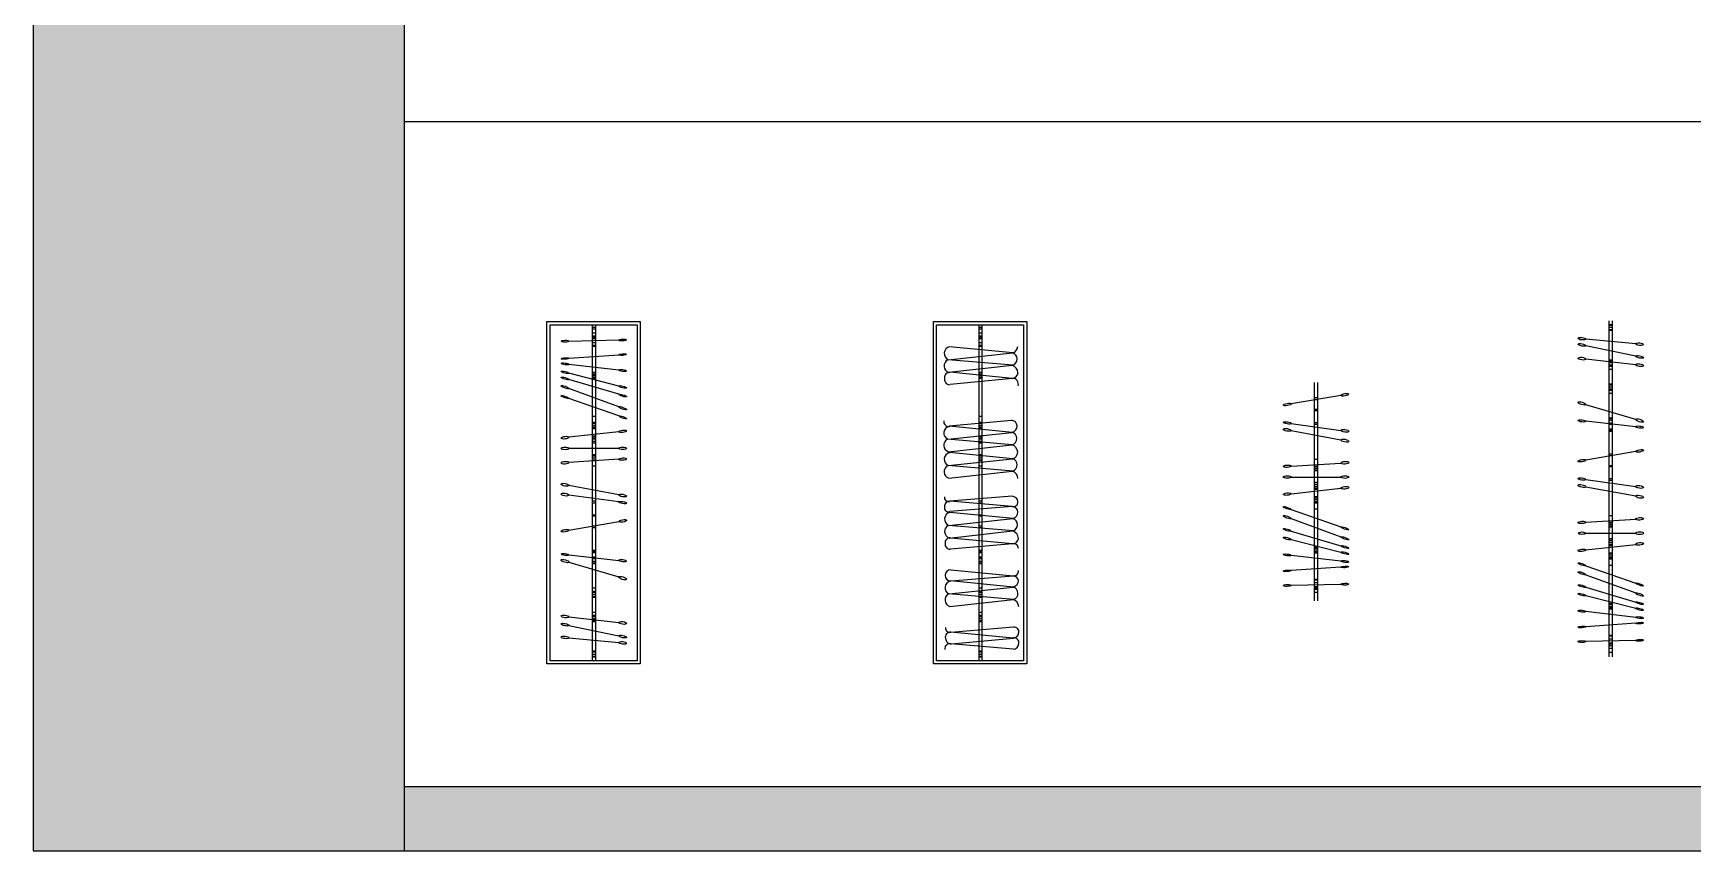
# Model space of a CAD drawing. Header units: millimetres. Extents: x 26866 to 57947, y 17126 to 36221.
# Drawn here: x 26866 to 37540, y 17126 to 22382 of the extents above; entities that cross this region are included whole.
import ezdxf

# ---------------------------------------------------------------- set-up
doc = ezdxf.new("R2010")
doc.units = ezdxf.units.MM
doc.layers.add('www.cad-blocks.net', color=7, linetype='Continuous')

# ---------------------------------------------------------------- blocks, each defined once
blk = doc.blocks.new('A$C5E44793A')
for p, q in [((105, 50, -1029), (98, 371, -1029)), ((216, 50, -1029), (194, 371, -1029)), ((254, 50, -1029), (291, 371, -1029)), ((394, 371, -1029), (312, 50, -1029)), ((447, 371, -1029), (352, 50, -1029)), ((528, 371, -1029), (411, 50, -1029)), ((586, 371, -1029), (474, 50, -1029)), ((688, 371, -1029), (723, 50, -1029)), ((795, 371, -1029), (795, 50, -1029)), ((865, 371, -1029), (885, 50, -1029)), ((1093, 371, -1029), (1034, 50, -1029)), ((1139, 371, -1029), (1095, 50, -1029)), ((1320, 50, -1029), (1265, 371, -1029)), ((1479, 50, -1029), (1515, 371, -1029)), ((1526, 50, -1029), (1621, 371, -1029)), ((1877, 50, -1029), (1914, 371, -1029)), ((1933, 50, -1029), (2000, 371, -1029)), ((2012, 50, -1029), (2043, 371, -1029)), ((0, 221, -1029), (2160, 221, -1029)), ((27, 200, -1029), (27, 221, -1029)), ((53, 200, -1029), (53, 221, -1029)), ((71, 200, -1029), (71, 221, -1029)), ((81, 200, -1029), (81, 221, -1029)), ((89, 200, -1029), (89, 221, -1029)), ((114, 200, -1029), (114, 221, -1029)), ((132, 200, -1029), (132, 221, -1029)), ((137, 200, -1029), (137, 221, -1029)), ((306, 200, -1029), (306, 221, -1029)), ((315, 200, -1029), (315, 221, -1029)), ((324, 200, -1029), (324, 221, -1029)), ((336, 200, -1029), (336, 221, -1029)), ((344, 200, -1029), (344, 221, -1029)), ((588, 200, -1029), (588, 221, -1029)), ((627, 200, -1029), (627, 221, -1029)), ((636, 200, -1029), (636, 221, -1029)), ((648, 200, -1029), (648, 221, -1029)), ((659, 200, -1029), (659, 221, -1029)), ((667, 200, -1029), (667, 221, -1029)), ((714, 200, -1029), (714, 221, -1029)), ((721, 200, -1029), (721, 221, -1029)), ((732, 200, -1029), (732, 221, -1029)), ((734, 200, -1029), (734, 221, -1029)), ((748, 200, -1029), (748, 221, -1029)), ((759, 200, -1029), (759, 221, -1029)), ((834, 200, -1029), (834, 221, -1029)), ((839, 200, -1029), (839, 221, -1029)), ((850, 200, -1029), (850, 221, -1029)), ((861, 200, -1029), (861, 221, -1029)), ((872, 200, -1029), (872, 221, -1029)), ((907, 200, -1029), (907, 221, -1029)), ((1133, 200, -1029), (1133, 221, -1029)), ((1144, 200, -1029), (1144, 221, -1029)), ((1221, 200, -1029), (1221, 221, -1029)), ((1228, 200, -1029), (1228, 221, -1029)), ((1292, 200, -1029), (1292, 221, -1029)), ((1303, 200, -1029), (1303, 221, -1029)), ((1449, 200, -1029), (1449, 221, -1029)), ((1455, 200, -1029), (1455, 221, -1029)), ((1464, 200, -1029), (1464, 221, -1029)), ((1493, 200, -1029), (1493, 221, -1029)), ((1497, 200, -1029), (1497, 221, -1029)), ((1502, 200, -1029), (1502, 221, -1029)), ((1520, 200, -1029), (1520, 221, -1029)), ((1530, 200, -1029), (1530, 221, -1029)), ((1535, 200, -1029), (1535, 221, -1029)), ((1692, 200, -1029), (1692, 221, -1029)), ((1712, 200, -1029), (1712, 221, -1029)), ((1721, 200, -1029), (1721, 221, -1029)), ((1734, 200, -1029), (1734, 221, -1029)), ((1747, 200, -1029), (1747, 221, -1029)), ((1752, 200, -1029), (1752, 221, -1029)), ((1847, 200, -1029), (1847, 221, -1029)), ((1867, 200, -1029), (1867, 221, -1029)), ((1876, 200, -1029), (1876, 221, -1029)), ((1889, 200, -1029), (1889, 221, -1029)), ((1902, 200, -1029), (1902, 221, -1029)), ((1907, 200, -1029), (1907, 221, -1029)), ((2097, 200, -1029), (2097, 221, -1029)), ((2103, 200, -1029), (2103, 221, -1029)), ((2117, 200, -1029), (2117, 221, -1029)), ((2130, 200, -1029), (2130, 221, -1029)), ((2135, 200, -1029), (2135, 221, -1029)), ((0, 200, -1029), (2160, 200, -1029)), ((106, 0, -1029), (106, 0, -1029)), ((219, 0, -1029), (219, 0, -1029)), ((249, 0, -1029), (249, 0, -1029)), ((1474, 0, -1029), (1474, 0, -1029)), ((1871, 0, -1029), (1871, 0, -1029))]:
    blk.add_line(p, q)
for centre, major_axis, ratio in [((98, 396, -1029), (-0.5, 25), 0.241715), ((192, 396, -1029), (-1.7, 25), 0.193898), ((294, 396, -1029), (2.9, 25), 0.230839), ((400, 396, -1029), (6.4, 25), 0.225151), ((455, 396, -1029), (7.4, 25), 0.201005), ((537, 396, -1029), (9.1, 25), 0.218262), ((595, 396, -1029), (8.8, 25), 0.183941), ((685, 396, -1029), (-2.8, 25), 0.301208), ((795, 396, -1029), (0, 25), 0.30303), ((864, 396, -1029), (-1.5, 25), 0.30245), ((1098, 396, -1029), (4.6, 25), 0.321065), ((1143, 396, -1029), (3.4, 25), 0.274598), ((1261, 396, -1029), (-4.3, 25), 0.291091), ((1517, 396, -1029), (2.8, 25), 0.275522), ((1629, 396, -1029), (7.4, 25), 0.313129), ((1917, 396, -1029), (2.9, 25), 0.33822), ((2005, 396, -1029), (5.2, 25), 0.280117), ((2045, 396, -1029), (2.4, 25), 0.319095), ((106, 25, -1029), (-0.5, 25), 0.241715), ((217, 25, -1029), (-1.7, 25), 0.193898), ((252, 25, -1029), (2.9, 25), 0.230839), ((306, 25, -1029), (6.4, 25), 0.225151), ((345, 25, -1029), (7.4, 25), 0.201005), ((401, 25, -1029), (9.1, 25), 0.218262), ((465, 25, -1029), (8.8, 25), 0.183941), ((726, 25, -1029), (-2.8, 25), 0.338372), ((795, 25, -1029), (0, 25), 0.343682), ((887, 25, -1029), (-1.5, 25), 0.343024), ((1029, 25, -1029), (4.6, 25), 0.342238), ((1092, 25, -1029), (3.4, 25), 0.344848), ((1324, 25, -1029), (-4.3, 25), 0.291091), ((1477, 25, -1029), (2.8, 25), 0.275522), ((1519, 25, -1029), (7.4, 25), 0.313129), ((1875, 25, -1029), (2.9, 25), 0.33822), ((1928, 25, -1029), (5.2, 25), 0.280117), ((2010, 25, -1029), (2.4, 25), 0.319095)]:
    blk.add_ellipse(centre, major_axis=major_axis, ratio=ratio)
blk = doc.blocks.new('A$C0AD64A8B')
for p, q in [((0, 0, -2057), (0, 600, -2057)), ((0, 600, -2057), (2200, 600, -2057)), ((20, 20, -2057), (20, 580, -2057)), ((20, 580, -2057), (2180, 580, -2057)), ((2180, 580, -2057), (2180, 20, -2057)), ((2200, 600, -2057), (2200, 0, -2057)), ((168, 459, -2057), (137, 138, -2057)), ((247, 459, -2057), (180, 138, -2057)), ((303, 459, -2057), (266, 138, -2057)), ((309, 509, -2057), (309, 509, -2057)), ((654, 459, -2057), (559, 138, -2057)), ((701, 459, -2057), (665, 138, -2057)), ((706, 509, -2057), (706, 509, -2057)), ((860, 459, -2057), (915, 138, -2057)), ((1041, 138, -2057), (1085, 459, -2057)), ((1087, 138, -2057), (1146, 459, -2057)), ((1315, 138, -2057), (1295, 459, -2057)), ((1385, 138, -2057), (1385, 459, -2057)), ((1492, 138, -2057), (1457, 459, -2057)), ((1594, 138, -2057), (1706, 459, -2057)), ((1652, 138, -2057), (1769, 459, -2057)), ((1733, 138, -2057), (1828, 459, -2057)), ((1786, 138, -2057), (1868, 459, -2057)), ((1926, 459, -2057), (1889, 138, -2057)), ((1931, 509, -2057), (1931, 509, -2057)), ((1961, 509, -2057), (1961, 509, -2057)), ((1964, 459, -2057), (1986, 138, -2057)), ((2074, 509, -2057), (2074, 509, -2057)), ((2075, 459, -2057), (2082, 138, -2057)), ((2180, 309, -2057), (20, 309, -2057)), ((2180, 288, -2057), (20, 288, -2057)), ((45, 309, -2057), (45, 288, -2057)), ((50, 309, -2057), (50, 288, -2057)), ((63, 309, -2057), (63, 288, -2057)), ((77, 309, -2057), (77, 288, -2057)), ((83, 309, -2057), (83, 288, -2057)), ((273, 309, -2057), (273, 288, -2057)), ((278, 309, -2057), (278, 288, -2057)), ((291, 309, -2057), (291, 288, -2057)), ((304, 309, -2057), (304, 288, -2057)), ((313, 309, -2057), (313, 288, -2057)), ((333, 309, -2057), (333, 288, -2057)), ((428, 309, -2057), (428, 288, -2057)), ((433, 309, -2057), (433, 288, -2057)), ((446, 309, -2057), (446, 288, -2057)), ((459, 309, -2057), (459, 288, -2057)), ((468, 309, -2057), (468, 288, -2057)), ((488, 309, -2057), (488, 288, -2057)), ((645, 309, -2057), (645, 288, -2057)), ((650, 309, -2057), (650, 288, -2057)), ((660, 309, -2057), (660, 288, -2057)), ((678, 309, -2057), (678, 288, -2057)), ((683, 309, -2057), (683, 288, -2057)), ((687, 309, -2057), (687, 288, -2057)), ((716, 309, -2057), (716, 288, -2057)), ((725, 309, -2057), (725, 288, -2057)), ((731, 309, -2057), (731, 288, -2057)), ((877, 309, -2057), (877, 288, -2057)), ((888, 309, -2057), (888, 288, -2057)), ((952, 309, -2057), (952, 288, -2057)), ((959, 309, -2057), (959, 288, -2057)), ((1036, 309, -2057), (1036, 288, -2057)), ((1047, 309, -2057), (1047, 288, -2057)), ((1273, 309, -2057), (1273, 288, -2057)), ((1308, 309, -2057), (1308, 288, -2057)), ((1319, 309, -2057), (1319, 288, -2057)), ((1330, 309, -2057), (1330, 288, -2057)), ((1341, 309, -2057), (1341, 288, -2057)), ((1346, 309, -2057), (1346, 288, -2057)), ((1421, 309, -2057), (1421, 288, -2057)), ((1432, 309, -2057), (1432, 288, -2057)), ((1446, 309, -2057), (1446, 288, -2057)), ((1448, 309, -2057), (1448, 288, -2057)), ((1459, 309, -2057), (1459, 288, -2057)), ((1466, 309, -2057), (1466, 288, -2057)), ((1513, 309, -2057), (1513, 288, -2057)), ((1521, 309, -2057), (1521, 288, -2057)), ((1532, 309, -2057), (1532, 288, -2057)), ((1544, 309, -2057), (1544, 288, -2057)), ((1553, 309, -2057), (1553, 288, -2057)), ((1592, 309, -2057), (1592, 288, -2057)), ((1836, 309, -2057), (1836, 288, -2057)), ((1844, 309, -2057), (1844, 288, -2057)), ((1856, 309, -2057), (1856, 288, -2057)), ((1865, 309, -2057), (1865, 288, -2057)), ((1874, 309, -2057), (1874, 288, -2057)), ((2043, 309, -2057), (2043, 288, -2057)), ((2048, 309, -2057), (2048, 288, -2057)), ((2066, 309, -2057), (2066, 288, -2057)), ((2091, 309, -2057), (2091, 288, -2057)), ((2099, 309, -2057), (2099, 288, -2057)), ((2109, 309, -2057), (2109, 288, -2057)), ((2127, 309, -2057), (2127, 288, -2057)), ((2153, 309, -2057), (2153, 288, -2057)), ((2164, 309, -2057), (2164, 288, -2057)), ((2180, 20, -2057), (20, 20, -2057)), ((2200, 0, -2057), (0, 0, -2057))]:
    blk.add_line(p, q)
for centre, major_axis, ratio in [((170, 484, -2057), (-2.4, -25), 0.319095), ((252, 484, -2057), (-5.2, -25), 0.280117), ((305, 484, -2057), (-2.9, -25), 0.33822), ((661, 484, -2057), (-7.4, -25), 0.313129), ((703, 484, -2057), (-2.8, -25), 0.275522), ((856, 484, -2057), (4.3, -25), 0.291091), ((1088, 484, -2057), (-3.4, -25), 0.344848), ((1151, 484, -2057), (-4.6, -25), 0.342238), ((1293, 484, -2057), (1.5, -25), 0.343024), ((1385, 484, -2057), (0, -25), 0.343682), ((1454, 484, -2057), (2.8, -25), 0.338372), ((1715, 484, -2057), (-8.8, -25), 0.183941), ((1779, 484, -2057), (-9.1, -25), 0.218262), ((1835, 484, -2057), (-7.4, -25), 0.201005), ((1874, 484, -2057), (-6.4, -25), 0.225151), ((1928, 484, -2057), (-2.9, -25), 0.230839), ((1963, 484, -2057), (1.7, -25), 0.193898), ((2074, 484, -2057), (0.5, -25), 0.241715), ((135, 113, -2057), (-2.4, -25), 0.319095), ((175, 113, -2057), (-5.2, -25), 0.280117), ((263, 113, -2057), (-2.9, -25), 0.33822), ((551, 113, -2057), (-7.4, -25), 0.313129), ((663, 113, -2057), (-2.8, -25), 0.275522), ((919, 113, -2057), (4.3, -25), 0.291091), ((1037, 113, -2057), (-3.4, -25), 0.274598), ((1082, 113, -2057), (-4.6, -25), 0.321065), ((1316, 113, -2057), (1.5, -25), 0.30245), ((1385, 113, -2057), (0, -25), 0.30303), ((1495, 113, -2057), (2.8, -25), 0.301208), ((1585, 113, -2057), (-8.8, -25), 0.183941), ((1643, 113, -2057), (-9.1, -25), 0.218262), ((1725, 113, -2057), (-7.4, -25), 0.201005), ((1780, 113, -2057), (-6.4, -25), 0.225151), ((1886, 113, -2057), (-2.9, -25), 0.230839), ((1988, 113, -2057), (1.7, -25), 0.193898), ((2082, 113, -2057), (0.5, -25), 0.241715)]:
    blk.add_ellipse(centre, major_axis=major_axis, ratio=ratio)
blk = doc.blocks.new('A$C1DC223CE')
for p, q in [((0, 600, -1029), (2200, 600, -1029)), ((0, 0, -1029), (0, 600, -1029)), ((20, 580, -1029), (2180, 580, -1029)), ((20, 20, -1029), (20, 580, -1029)), ((2180, 580, -1029), (2180, 20, -1029)), ((2200, 600, -1029), (2200, 0, -1029)), ((95, 88, -1029), (128, 488, -1029)), ((128, 486, -1029), (166, 85, -1029)), ((165, 88, -1029), (204, 488, -1029)), ((204, 488, -1029), (237, 85, -1029)), ((369, 495, -1029), (414, 88, -1029)), ((414, 85, -1029), (450, 501, -1029)), ((450, 499, -1029), (494, 87, -1029)), ((494, 85, -1029), (533, 491, -1029)), ((533, 488, -1029), (566, 85, -1029)), ((604, 488, -1029), (566, 88, -1029)), ((771, 91, -1029), (738, 491, -1029)), ((771, 91, -1029), (809, 491, -1029)), ((809, 498, -1029), (855, 91, -1029)), ((855, 88, -1029), (890, 504, -1029)), ((890, 502, -1029), (934, 89, -1029)), ((934, 88, -1029), (973, 494, -1029)), ((1011, 93, -1029), (979, 494, -1029)), ((1011, 93, -1029), (1045, 494, -1029)), ((1078, 93, -1029), (1045, 494, -1029)), ((1194, 500, -1029), (1239, 93, -1029)), ((1239, 90, -1029), (1275, 506, -1029)), ((1275, 505, -1029), (1319, 92, -1029)), ((1319, 90, -1029), (1358, 496, -1029)), ((1363, 503, -1029), (1408, 96, -1029)), ((1408, 93, -1029), (1444, 509, -1029)), ((1444, 507, -1029), (1488, 95, -1029)), ((1488, 93, -1029), (1527, 499, -1029)), ((1565, 99, -1029), (1527, 499, -1029)), ((1835, 92, -1029), (1795, 493, -1029)), ((1835, 93, -1029), (1874, 494, -1029)), ((1874, 500, -1029), (1919, 93, -1029)), ((1919, 90, -1029), (1955, 506, -1029)), ((1955, 505, -1029), (1999, 92, -1029)), ((1999, 90, -1029), (2037, 496, -1029)), ((2180, 309, -1029), (20, 309, -1029)), ((2180, 288, -1029), (20, 288, -1029)), ((45, 309, -1029), (45, 288, -1029)), ((50, 309, -1029), (50, 288, -1029)), ((63, 309, -1029), (63, 288, -1029)), ((77, 309, -1029), (77, 288, -1029)), ((83, 309, -1029), (83, 288, -1029)), ((273, 309, -1029), (273, 288, -1029)), ((278, 309, -1029), (278, 288, -1029)), ((291, 309, -1029), (291, 288, -1029)), ((304, 309, -1029), (304, 288, -1029)), ((313, 309, -1029), (313, 288, -1029)), ((333, 309, -1029), (333, 288, -1029)), ((428, 309, -1029), (428, 288, -1029)), ((433, 309, -1029), (433, 288, -1029)), ((446, 309, -1029), (446, 288, -1029)), ((459, 309, -1029), (459, 288, -1029)), ((468, 309, -1029), (468, 288, -1029)), ((488, 309, -1029), (488, 288, -1029)), ((645, 309, -1029), (645, 288, -1029)), ((650, 309, -1029), (650, 288, -1029)), ((660, 309, -1029), (660, 288, -1029)), ((678, 309, -1029), (678, 288, -1029)), ((683, 309, -1029), (683, 288, -1029)), ((687, 309, -1029), (687, 288, -1029)), ((716, 309, -1029), (716, 288, -1029)), ((725, 309, -1029), (725, 288, -1029)), ((731, 309, -1029), (731, 288, -1029)), ((877, 309, -1029), (877, 288, -1029)), ((888, 309, -1029), (888, 288, -1029)), ((952, 309, -1029), (952, 288, -1029)), ((959, 309, -1029), (959, 288, -1029)), ((1036, 309, -1029), (1036, 288, -1029)), ((1047, 309, -1029), (1047, 288, -1029)), ((1273, 309, -1029), (1273, 288, -1029)), ((1308, 309, -1029), (1308, 288, -1029)), ((1319, 309, -1029), (1319, 288, -1029)), ((1330, 309, -1029), (1330, 288, -1029)), ((1341, 309, -1029), (1341, 288, -1029)), ((1346, 309, -1029), (1346, 288, -1029)), ((1421, 309, -1029), (1421, 288, -1029)), ((1432, 309, -1029), (1432, 288, -1029)), ((1446, 309, -1029), (1446, 288, -1029)), ((1448, 309, -1029), (1448, 288, -1029)), ((1459, 309, -1029), (1459, 288, -1029)), ((1466, 309, -1029), (1466, 288, -1029)), ((1513, 309, -1029), (1513, 288, -1029)), ((1521, 309, -1029), (1521, 288, -1029)), ((1532, 309, -1029), (1532, 288, -1029)), ((1544, 309, -1029), (1544, 288, -1029)), ((1553, 309, -1029), (1553, 288, -1029)), ((1592, 309, -1029), (1592, 288, -1029)), ((1836, 309, -1029), (1836, 288, -1029)), ((1844, 309, -1029), (1844, 288, -1029)), ((1856, 309, -1029), (1856, 288, -1029)), ((1865, 309, -1029), (1865, 288, -1029)), ((1874, 309, -1029), (1874, 288, -1029)), ((2043, 309, -1029), (2043, 288, -1029)), ((2048, 309, -1029), (2048, 288, -1029)), ((2066, 309, -1029), (2066, 288, -1029)), ((2091, 309, -1029), (2091, 288, -1029)), ((2099, 309, -1029), (2099, 288, -1029)), ((2109, 309, -1029), (2109, 288, -1029)), ((2127, 309, -1029), (2127, 288, -1029)), ((2153, 309, -1029), (2153, 288, -1029)), ((2164, 309, -1029), (2164, 288, -1029)), ((2200, 0, -1029), (0, 0, -1029)), ((2180, 20, -1029), (20, 20, -1029))]:
    blk.add_line(p, q)
for centre, radius, start, end in [((1405, 490, -1029), 43.6, 25.0318, 162.7252), ((1484, 490, -1029), 43.5, 11.8045, 156.7744), ((1558, 502, -1029), 31.7, 82.3676, 185.3857), ((98, 496, -1029), 31, 344.0746, 99.05), ((166, 484, -1029), 38.5, 94.0153, 178.1465), ((171, 491, -1029), 32.8, 355.4947, 103.6477), ((232, 494, -1029), 29, 86.5574, 190.9577), ((411, 482, -1029), 43.6, 25.0318, 162.7252), ((490, 482, -1029), 43.5, 11.8045, 156.7744), ((571, 487, -1029), 38.5, 94.0153, 178.1465), ((566, 487, -1029), 38.5, 1.8535, 85.9847), ((769, 494, -1029), 31.7, 82.3676, 185.3857), ((778, 494, -1029), 31.7, 354.6143, 97.6324), ((851, 485, -1029), 43.6, 25.0318, 162.7252), ((930, 485, -1029), 43.5, 11.8045, 156.7744), ((1002, 504, -1029), 25.4, 75.2713, 202.7917), ((1013, 497, -1029), 31.7, 354.6143, 97.6324), ((1068, 504, -1029), 25.4, 75.2713, 202.7917), ((1235, 488, -1029), 43.6, 25.0318, 162.7252), ((1315, 487, -1029), 43.5, 11.8045, 156.7744), ((1830, 494, -1029), 35.9, 71.1886, 180.696), ((1842, 497, -1029), 31.7, 354.6143, 97.6324), ((1915, 488, -1029), 43.6, 25.0318, 162.7252), ((1995, 487, -1029), 43.5, 11.8045, 156.7744), ((133, 89, -1029), 38.5, 181.8535, 265.9847), ((135, 82, -1029), 31.7, 262.3676, 5.3857), ((204, 89, -1029), 38.5, 181.8535, 265.9847), ((205, 82, -1029), 31.7, 262.3676, 5.3857), ((364, 104, -1029), 52.8, 272.4772, 342.818), ((454, 98, -1029), 41.7, 197.7504, 344.2252), ((536, 96, -1029), 42.8, 195.0477, 270), ((529, 90, -1029), 37.5, 280.6806, 351.7243), ((597, 85, -1029), 31.7, 174.6143, 277.6324), ((742, 84, -1029), 30.1, 267.7337, 14.6117), ((809, 92, -1029), 38.5, 181.8535, 265.9847), ((804, 106, -1029), 52.8, 272.4772, 342.818), ((894, 101, -1029), 41.7, 197.7504, 344.2252), ((976, 99, -1029), 42.8, 195.0477, 270), ((973, 95, -1029), 38.5, 274.0153, 358.1465), ((1040, 86, -1029), 29.8, 166.1294, 272.546), ((1039, 95, -1029), 38.5, 274.0153, 358.1465), ((1189, 109, -1029), 52.8, 272.4772, 342.818), ((1279, 103, -1029), 41.7, 197.7504, 344.2252), ((1360, 101, -1029), 42.8, 195.0477, 270), ((1358, 111, -1029), 52.8, 272.4772, 342.818), ((1448, 106, -1029), 41.7, 197.7504, 344.2252), ((1530, 104, -1029), 42.8, 195.0477, 270), ((1527, 100, -1029), 38.5, 274.0153, 358.1465), ((1799, 90, -1029), 36.2, 250.2345, 4.119), ((1874, 94, -1029), 38.5, 181.8535, 265.9847), ((1869, 109, -1029), 52.8, 272.4772, 342.818), ((1959, 103, -1029), 41.7, 197.7504, 344.2252), ((2040, 101, -1029), 42.8, 195.0477, 270)]:
    blk.add_arc(centre, radius, start, end)
blk = doc.blocks.new('A$C56E4759E')
for p, q in [((105, 50, -1029), (98, 371, -1029)), ((216, 50, -1029), (194, 371, -1029)), ((254, 50, -1029), (291, 371, -1029)), ((394, 371, -1029), (312, 50, -1029)), ((447, 371, -1029), (352, 50, -1029)), ((528, 371, -1029), (411, 50, -1029)), ((586, 371, -1029), (474, 50, -1029)), ((688, 371, -1029), (723, 50, -1029)), ((795, 371, -1029), (795, 50, -1029)), ((865, 371, -1029), (885, 50, -1029)), ((1093, 371, -1029), (1034, 50, -1029)), ((1139, 371, -1029), (1095, 50, -1029)), ((1320, 50, -1029), (1265, 371, -1029)), ((0, 221, -1029), (1402, 221, -1029)), ((53, 200, -1029), (53, 221, -1029)), ((71, 200, -1029), (71, 221, -1029)), ((81, 200, -1029), (81, 221, -1029)), ((89, 200, -1029), (89, 221, -1029)), ((114, 200, -1029), (114, 221, -1029)), ((132, 200, -1029), (132, 221, -1029)), ((137, 200, -1029), (137, 221, -1029)), ((306, 200, -1029), (306, 221, -1029)), ((315, 200, -1029), (315, 221, -1029)), ((324, 200, -1029), (324, 221, -1029)), ((336, 200, -1029), (336, 221, -1029)), ((344, 200, -1029), (344, 221, -1029)), ((588, 200, -1029), (588, 221, -1029)), ((627, 200, -1029), (627, 221, -1029)), ((636, 200, -1029), (636, 221, -1029)), ((648, 200, -1029), (648, 221, -1029)), ((659, 200, -1029), (659, 221, -1029)), ((667, 200, -1029), (667, 221, -1029)), ((714, 200, -1029), (714, 221, -1029)), ((721, 200, -1029), (721, 221, -1029)), ((732, 200, -1029), (732, 221, -1029)), ((734, 200, -1029), (734, 221, -1029)), ((748, 200, -1029), (748, 221, -1029)), ((759, 200, -1029), (759, 221, -1029)), ((834, 200, -1029), (834, 221, -1029)), ((839, 200, -1029), (839, 221, -1029)), ((850, 200, -1029), (850, 221, -1029)), ((861, 200, -1029), (861, 221, -1029)), ((872, 200, -1029), (872, 221, -1029)), ((907, 200, -1029), (907, 221, -1029)), ((1133, 200, -1029), (1133, 221, -1029)), ((1144, 200, -1029), (1144, 221, -1029)), ((1221, 200, -1029), (1221, 221, -1029)), ((1228, 200, -1029), (1228, 221, -1029)), ((1292, 200, -1029), (1292, 221, -1029)), ((1303, 200, -1029), (1303, 221, -1029)), ((0, 200, -1029), (1402, 200, -1029)), ((106, 0, -1029), (106, 0, -1029)), ((219, 0, -1029), (219, 0, -1029)), ((249, 0, -1029), (249, 0, -1029))]:
    blk.add_line(p, q)
for centre, major_axis, ratio in [((98, 396, -1029), (-0.5, 25), 0.241715), ((192, 396, -1029), (-1.7, 25), 0.193898), ((294, 396, -1029), (2.9, 25), 0.230839), ((400, 396, -1029), (6.4, 25), 0.225151), ((455, 396, -1029), (7.4, 25), 0.201005), ((537, 396, -1029), (9.1, 25), 0.218262), ((595, 396, -1029), (8.8, 25), 0.183941), ((685, 396, -1029), (-2.8, 25), 0.301208), ((795, 396, -1029), (0, 25), 0.30303), ((864, 396, -1029), (-1.5, 25), 0.30245), ((1098, 396, -1029), (4.6, 25), 0.321065), ((1143, 396, -1029), (3.4, 25), 0.274598), ((1261, 396, -1029), (-4.3, 25), 0.291091), ((106, 25, -1029), (-0.5, 25), 0.241715), ((217, 25, -1029), (-1.7, 25), 0.193898), ((252, 25, -1029), (2.9, 25), 0.230839), ((306, 25, -1029), (6.4, 25), 0.225151), ((345, 25, -1029), (7.4, 25), 0.201005), ((401, 25, -1029), (9.1, 25), 0.218262), ((465, 25, -1029), (8.8, 25), 0.183941), ((726, 25, -1029), (-2.8, 25), 0.338372), ((795, 25, -1029), (0, 25), 0.343682), ((887, 25, -1029), (-1.5, 25), 0.343024), ((1029, 25, -1029), (4.6, 25), 0.342238), ((1092, 25, -1029), (3.4, 25), 0.344848), ((1324, 25, -1029), (-4.3, 25), 0.291091)]:
    blk.add_ellipse(centre, major_axis=major_axis, ratio=ratio)
blk = doc.blocks.new('A$C71160EC4')
at = {"rotation": 90}
blk.add_blockref('A$C56E4759E', (421, 0), dxfattribs=at)
blk = doc.blocks.new('FORMAT')
at = {"layer": 'www.cad-blocks.net', "true_color": 0x444444}
blk.add_hatch(color=250, dxfattribs=at).paths.add_polyline_path([(29253, 36221), (26866, 36221), (26866, 17126), (29253, 17126)])
at = {"layer": 'www.cad-blocks.net', "true_color": 0x546d8e}
h = blk.add_hatch(color=155, dxfattribs=at)
h.set_gradient(color1=(68, 68, 68), color2=(84, 109, 142), tint=1)
h.paths.add_polyline_path([(29253, 17540), (29253, 17126), (57947, 17126), (57947, 17540)])
at = {"layer": 'www.cad-blocks.net', "color": 250, "true_color": 0x444444}
for p, q in [((26866, 36221), (26866, 17126)), ((29253, 36221), (29253, 17126)), ((26866, 17126), (29253, 17126))]:
    blk.add_line(p, q, dxfattribs=at)
at = {"layer": 'www.cad-blocks.net'}
blk.add_line((29253, 36221), (29253, 17126), dxfattribs=at)
at = {"layer": 'www.cad-blocks.net', "color": 155, "true_color": 0x546d8e}
for p, q in [((29253, 21815), (57947, 21815)), ((29253, 17540), (57947, 17540)), ((29253, 17126), (57947, 17126))]:
    blk.add_line(p, q, dxfattribs=at)

msp = doc.modelspace()

# ---------------------------------------------------------------- block references
at = {"rotation": 90}
for name, p in [('A$C0AD64A8B', (30770.6, 18327.9, 2057.1)), ('A$C1DC223CE', (33256.1, 18327.9, 1028.6)), ('A$C5E44793A', (37222.6, 18373, 1028.6))]:
    msp.add_blockref(name, p, dxfattribs=at)
msp.add_blockref('A$C71160EC4', (34906.2, 18733.9, 1028.6))
at = {"layer": 'www.cad-blocks.net'}
msp.add_blockref('FORMAT', (0, 0), dxfattribs=at)

doc.saveas('drawing.dxf')
